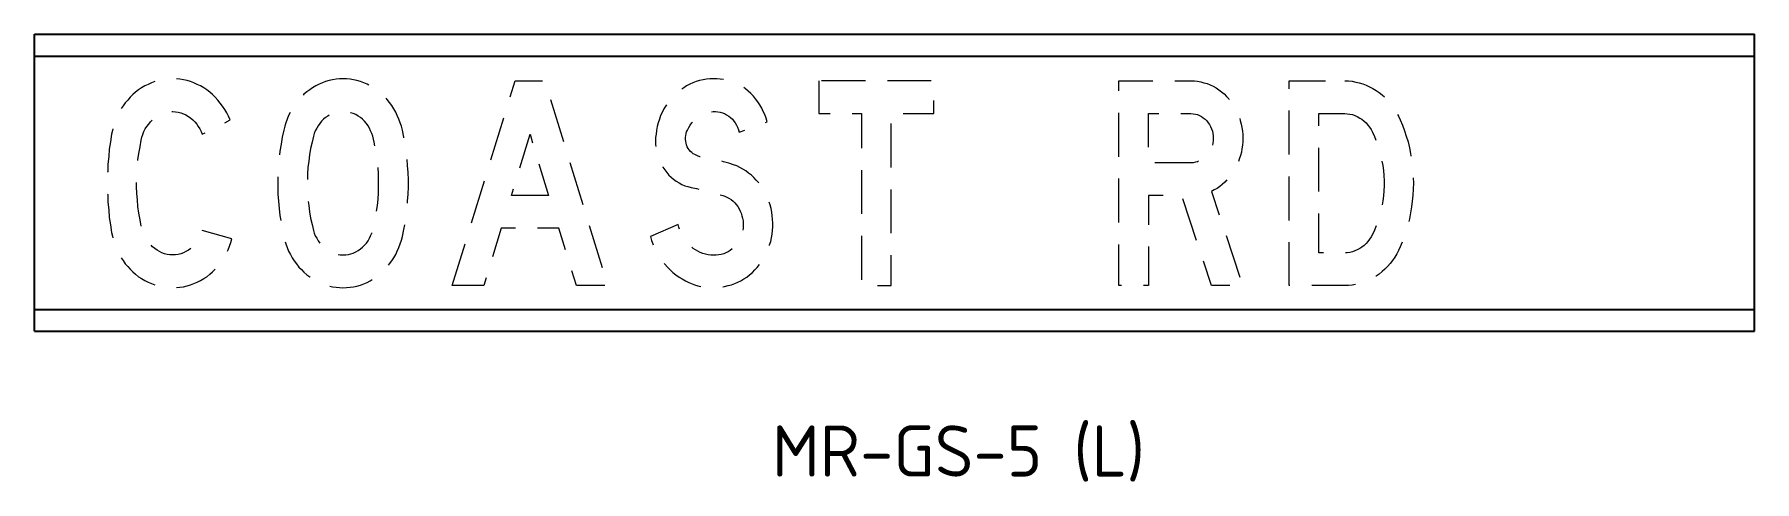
# Model space of a CAD drawing. Extents: x 31 to 149, y 190 to 221.
import ezdxf

# ---------------------------------------------------------------- set-up
doc = ezdxf.new("R2010")
doc.units = 0
doc.header["$LTSCALE"] = 12
doc.header["$MEASUREMENT"] = 0
doc.linetypes.add('DASHED2', pattern=[0.375, 0.25, -0.125])
doc.layers.add('L25', color=1, linetype='CONTINUOUS')
doc.layers.add('T50', color=7, linetype='CONTINUOUS')
doc.styles.add('ISO', font='ISO3098B')

msp = doc.modelspace()

# ---------------------------------------------------------------- linework, layer by layer
at = {"layer": 'L25'}
for p, q in [((31.39, 220.94), (148.9, 220.94)), ((31.39, 200.64), (31.39, 220.94)), ((148.9, 200.64), (148.9, 220.94)), ((31.39, 219.44), (148.9, 219.44)), ((31.39, 202.14), (148.9, 202.14)), ((31.39, 200.64), (148.9, 200.64))]:
    msp.add_line(p, q, dxfattribs=at)
at = {"layer": 'L25', "color": 1, "linetype": 'DASHED2', "lineweight": 0, "flags": 128}
for points in [[(43.75, 216.64), (43.56, 216.82), (43.37, 216.98), (43.17, 217.14), (42.96, 217.28), (42.74, 217.41), (42.52, 217.52), (42.28, 217.62), (42.06, 217.71), (41.82, 217.78), (41.57, 217.82), (41.34, 217.87), (41.09, 217.89), (40.84, 217.89), (40.59, 217.89), (40.36, 217.87), (40.11, 217.82), (39.87, 217.78), (39.62, 217.71), (39.4, 217.62), (39.16, 217.52), (38.94, 217.41), (38.72, 217.28), (38.51, 217.14), (38.31, 216.98), (38.12, 216.82), (37.93, 216.64), (37.77, 216.45), (37.6, 216.25), (37.45, 216.05), (37.31, 215.83), (37.18, 215.6), (37.07, 215.37), (36.96, 215.13), (36.87, 214.88), (36.79, 214.63), (36.72, 214.37), (36.67, 214.11), (36.59, 213.6), (36.51, 213.1), (36.47, 212.58), (36.42, 212.06), (36.4, 211.54), (36.38, 211.02), (36.38, 210.5), (36.4, 209.98), (36.42, 209.46), (36.47, 208.95), (36.51, 208.43), (36.59, 207.91), (36.67, 207.4), (36.72, 207.14), (36.79, 206.88), (36.87, 206.63), (36.96, 206.38), (37.07, 206.15), (37.18, 205.91), (37.31, 205.68), (37.45, 205.47), (37.6, 205.26), (37.77, 205.07), (37.93, 204.88), (38.12, 204.7), (38.31, 204.54), (38.51, 204.37), (38.72, 204.24), (38.94, 204.11), (39.16, 203.99), (39.4, 203.9), (39.62, 203.82), (39.87, 203.75), (40.11, 203.69), (40.36, 203.65), (40.59, 203.63), (40.84, 203.62), (41.09, 203.63), (41.34, 203.65), (41.57, 203.69), (41.82, 203.75), (42.06, 203.82), (42.28, 203.9), (42.52, 203.99), (42.74, 204.11), (42.96, 204.24), (43.17, 204.37), (43.37, 204.54), (43.56, 204.7), (43.75, 204.88), (43.93, 205.07), (44.09, 205.28), (44.25, 205.5), (44.39, 205.72), (44.52, 205.96), (44.64, 206.2), (44.73, 206.45), (44.81, 206.71), (44.88, 206.97), (42.86, 207.54), (42.81, 207.35), (42.76, 207.19), (42.67, 207.01), (42.58, 206.85), (42.47, 206.7), (42.35, 206.56), (42.22, 206.42), (42.07, 206.29), (41.92, 206.18), (41.75, 206.09), (41.57, 206), (41.4, 205.94), (41.22, 205.9), (41.03, 205.87), (40.84, 205.86), (40.65, 205.87), (40.47, 205.9), (40.29, 205.94), (40.11, 206), (39.93, 206.09), (39.77, 206.18), (39.61, 206.29), (39.46, 206.42), (39.33, 206.56), (39.2, 206.71), (39.08, 206.88), (38.97, 207.04), (38.88, 207.23), (38.81, 207.42), (38.74, 207.62), (38.69, 207.82), (38.61, 208.26), (38.52, 208.71), (38.46, 209.16), (38.43, 209.62), (38.39, 210.07), (38.38, 210.53), (38.38, 210.99), (38.39, 211.44), (38.43, 211.9), (38.46, 212.35), (38.52, 212.8), (38.61, 213.25), (38.69, 213.7), (38.74, 213.9), (38.81, 214.1), (38.88, 214.29), (38.97, 214.47), (39.08, 214.64), (39.2, 214.81), (39.33, 214.96), (39.46, 215.09), (39.61, 215.22), (39.77, 215.33), (39.93, 215.44), (40.11, 215.51), (40.29, 215.58), (40.47, 215.63), (40.65, 215.65), (40.84, 215.66), (41.03, 215.65), (41.22, 215.63), (41.4, 215.58), (41.57, 215.51), (41.75, 215.44), (41.92, 215.33), (42.07, 215.22), (42.22, 215.09), (42.35, 214.96), (42.48, 214.81), (42.59, 214.64), (42.7, 214.48), (42.79, 214.3), (42.86, 214.11), (44.77, 215.09), (44.65, 215.34), (44.53, 215.58), (44.4, 215.81), (44.25, 216.03), (44.09, 216.24), (43.93, 216.44)], [(52.47, 217.89), (52.24, 217.89), (52, 217.87), (51.76, 217.84), (51.53, 217.78), (51.29, 217.71), (51.07, 217.62), (50.84, 217.53), (50.62, 217.42), (50.4, 217.29), (50.2, 217.15), (50, 217.01), (49.81, 216.84), (49.64, 216.67), (49.46, 216.48), (49.3, 216.28), (49.15, 216.07), (49.01, 215.85), (48.88, 215.63), (48.76, 215.39), (48.67, 215.15), (48.57, 214.9), (48.49, 214.66), (48.43, 214.4), (48.32, 213.92), (48.24, 213.44), (48.17, 212.95), (48.11, 212.47), (48.06, 211.98), (48.03, 211.49), (48.02, 211), (48.02, 210.51), (48.03, 210.02), (48.06, 209.54), (48.11, 209.04), (48.17, 208.56), (48.24, 208.07), (48.32, 207.6), (48.43, 207.11), (48.49, 206.87), (48.57, 206.61), (48.67, 206.36), (48.76, 206.12), (48.88, 205.89), (49.01, 205.66), (49.15, 205.45), (49.3, 205.24), (49.46, 205.03), (49.64, 204.86), (49.81, 204.68), (50, 204.51), (50.2, 204.36), (50.4, 204.22), (50.62, 204.1), (50.84, 203.98), (51.07, 203.89), (51.29, 203.8), (51.53, 203.73), (51.76, 203.69), (52, 203.65), (52.24, 203.63), (52.47, 203.62), (52.72, 203.63), (52.96, 203.65), (53.19, 203.69), (53.43, 203.73), (53.67, 203.8), (53.89, 203.89), (54.12, 203.98), (54.34, 204.1), (54.55, 204.22), (54.75, 204.36), (54.95, 204.51), (55.14, 204.68), (55.32, 204.86), (55.5, 205.03), (55.65, 205.24), (55.81, 205.45), (55.95, 205.66), (56.08, 205.89), (56.18, 206.12), (56.29, 206.36), (56.38, 206.61), (56.46, 206.87), (56.53, 207.11), (56.63, 207.6), (56.72, 208.07), (56.79, 208.56), (56.85, 209.04), (56.89, 209.54), (56.92, 210.02), (56.94, 210.51), (56.94, 211), (56.92, 211.49), (56.89, 211.98), (56.85, 212.47), (56.79, 212.95), (56.72, 213.44), (56.63, 213.92), (56.53, 214.4), (56.46, 214.66), (56.38, 214.9), (56.29, 215.15), (56.18, 215.39), (56.08, 215.63), (55.95, 215.85), (55.81, 216.07), (55.65, 216.28), (55.5, 216.48), (55.32, 216.67), (55.14, 216.84), (54.95, 217.01), (54.75, 217.15), (54.55, 217.29), (54.34, 217.42), (54.12, 217.53), (53.89, 217.62), (53.67, 217.71), (53.43, 217.78), (53.19, 217.84), (52.96, 217.87), (52.72, 217.89)], [(78.41, 209.92), (78.56, 209.87), (78.7, 209.81), (78.84, 209.73), (78.99, 209.64), (79.12, 209.54), (79.23, 209.43), (79.34, 209.3), (79.45, 209.17), (79.53, 209.02), (79.61, 208.86), (79.68, 208.71), (79.73, 208.54), (79.77, 208.38), (79.8, 208.2), (79.81, 208.02), (79.81, 207.85), (79.8, 207.68), (79.77, 207.49), (79.72, 207.32), (79.67, 207.15), (79.6, 206.97), (79.52, 206.82), (79.41, 206.67), (79.3, 206.52), (79.19, 206.39), (79.07, 206.28), (78.93, 206.17), (78.78, 206.07), (78.63, 206), (78.48, 205.94), (78.31, 205.89), (78.15, 205.86), (77.97, 205.84), (77.78, 205.84), (77.6, 205.84), (77.41, 205.86), (77.24, 205.91), (77.06, 205.96), (76.88, 206.03), (76.72, 206.11), (76.55, 206.2), (76.4, 206.31), (76.24, 206.44), (76.1, 206.57), (75.97, 206.71), (75.85, 206.87), (75.75, 207.03), (75.64, 207.2), (75.56, 207.39), (75.49, 207.56), (75.42, 207.76), (75.37, 207.95), (73.48, 207.11), (73.55, 206.85), (73.64, 206.61), (73.75, 206.35), (73.87, 206.11), (74, 205.87), (74.14, 205.65), (74.29, 205.42), (74.46, 205.22), (74.64, 205.02), (74.82, 204.83), (75.01, 204.67), (75.21, 204.5), (75.43, 204.35), (75.64, 204.22), (75.86, 204.09), (76.09, 203.98), (76.33, 203.89), (76.56, 203.8), (76.81, 203.73), (77.05, 203.69), (77.3, 203.65), (77.54, 203.63), (77.79, 203.63), (78.04, 203.64), (78.29, 203.66), (78.54, 203.7), (78.78, 203.76), (79.01, 203.82), (79.23, 203.9), (79.45, 203.99), (79.66, 204.1), (79.86, 204.22), (80.06, 204.35), (80.25, 204.5), (80.44, 204.66), (80.6, 204.83), (80.77, 205.01), (80.92, 205.2), (81.08, 205.4), (81.21, 205.61), (81.33, 205.84), (81.43, 206.06), (81.53, 206.3), (81.62, 206.54), (81.69, 206.78), (81.74, 207.03), (81.79, 207.28), (81.82, 207.54), (81.83, 207.79), (81.83, 208.04), (81.82, 208.3), (81.8, 208.54), (81.76, 208.79), (81.72, 209.04), (81.65, 209.28), (81.57, 209.51), (81.48, 209.75), (81.39, 209.98), (81.27, 210.19), (81.15, 210.4), (81.01, 210.6), (80.86, 210.8), (80.7, 210.98), (80.53, 211.16), (80.37, 211.31), (80.18, 211.46), (79.99, 211.61), (79.79, 211.72), (79.59, 211.83), (79.38, 211.94), (79.16, 212.02), (78.82, 212.13), (78.47, 212.23), (78.11, 212.32), (77.76, 212.39), (77.39, 212.43), (77.21, 212.47), (77.04, 212.52), (76.85, 212.56), (76.68, 212.63), (76.5, 212.72), (76.4, 212.78), (76.3, 212.86), (76.21, 212.94), (76.12, 213.04), (76.05, 213.14), (75.99, 213.25), (75.95, 213.38), (75.91, 213.5), (75.89, 213.63), (75.86, 213.76), (75.88, 213.89), (75.89, 214.03), (75.91, 214.15), (75.95, 214.28), (76.01, 214.4), (76.09, 214.57), (76.2, 214.74), (76.31, 214.89), (76.44, 215.03), (76.59, 215.16), (76.74, 215.28), (76.89, 215.39), (77.06, 215.47), (77.24, 215.54), (77.41, 215.6), (77.59, 215.64), (77.77, 215.66), (77.93, 215.66), (78.09, 215.65), (78.24, 215.61), (78.39, 215.58), (78.54, 215.52), (78.68, 215.44), (78.82, 215.35), (78.95, 215.26), (79.07, 215.14), (79.17, 215.01), (79.27, 214.88), (79.35, 214.74), (79.43, 214.59), (79.49, 214.42), (79.54, 214.25), (81.44, 214.96), (81.37, 215.2), (81.28, 215.45), (81.18, 215.67), (81.08, 215.9), (80.95, 216.12), (80.82, 216.32), (80.66, 216.52), (80.51, 216.71), (80.33, 216.89), (80.16, 217.06), (79.97, 217.21), (79.78, 217.34), (79.56, 217.47), (79.36, 217.58), (79.14, 217.67), (78.93, 217.74), (78.7, 217.81), (78.47, 217.86), (78.24, 217.88), (78, 217.89), (77.77, 217.89), (77.53, 217.89), (77.3, 217.87), (77.07, 217.84), (76.83, 217.78), (76.61, 217.71), (76.38, 217.62), (76.16, 217.53), (75.95, 217.41), (75.75, 217.29), (75.55, 217.15), (75.34, 217), (75.17, 216.83), (74.99, 216.65), (74.82, 216.46), (74.67, 216.26), (74.53, 216.05), (74.4, 215.84), (74.28, 215.6), (74.17, 215.38), (74.09, 215.13), (74.01, 214.88), (73.94, 214.63), (73.89, 214.37), (73.86, 214.11), (73.83, 213.89), (73.82, 213.65), (73.83, 213.41), (73.86, 213.18), (73.9, 212.94), (73.96, 212.72), (74.02, 212.49), (74.12, 212.28), (74.21, 212.07), (74.33, 211.87), (74.45, 211.68), (74.59, 211.5), (74.73, 211.32), (74.9, 211.17), (75.06, 211.03), (75.24, 210.9), (75.43, 210.78), (75.63, 210.68), (75.83, 210.59), (76.04, 210.53), (76.25, 210.48), (76.63, 210.4), (77.01, 210.31), (77.39, 210.2), (77.9, 210.06)], [(110.4, 217.75), (110.63, 217.75), (110.84, 217.73), (111.07, 217.69), (111.28, 217.63), (111.5, 217.58), (111.7, 217.49), (111.92, 217.39), (112.11, 217.28), (112.31, 217.15), (112.48, 217.02), (112.66, 216.87), (112.83, 216.7), (112.99, 216.52), (113.13, 216.35), (113.28, 216.15), (113.39, 215.94), (113.51, 215.73), (113.61, 215.51), (113.7, 215.28), (113.77, 215.05), (113.83, 214.81), (113.88, 214.57), (113.92, 214.33), (113.94, 214.09), (113.94, 213.84), (113.94, 213.59), (113.92, 213.36), (113.88, 213.12), (113.84, 212.88), (113.78, 212.65), (113.7, 212.41), (113.62, 212.2), (113.52, 211.97), (113.42, 211.76), (113.3, 211.56), (113.17, 211.37), (113.03, 211.18), (112.87, 211), (112.71, 210.84), (112.54, 210.68), (112.37, 210.54), (112.18, 210.41), (111.99, 210.31), (111.8, 210.2), (113.94, 203.76), (111.8, 203.76), (109.77, 209.92), (107.5, 209.92), (107.5, 203.76), (105.48, 203.76), (105.48, 217.75)], [(120.9, 217.75), (121.15, 217.75), (121.4, 217.73), (121.65, 217.68), (121.89, 217.63), (122.13, 217.55), (122.37, 217.47), (122.59, 217.36), (122.83, 217.24), (123.04, 217.11), (123.25, 216.96), (123.45, 216.81), (123.64, 216.63), (123.83, 216.44), (124, 216.24), (124.16, 216.03), (124.32, 215.81), (124.46, 215.58), (124.58, 215.34), (124.7, 215.09), (124.85, 214.73), (124.99, 214.35), (125.11, 213.97), (125.23, 213.58), (125.32, 213.18), (125.4, 212.79), (125.46, 212.39), (125.52, 211.98), (125.56, 211.57), (125.58, 211.17), (125.59, 210.76), (125.58, 210.35), (125.56, 209.94), (125.52, 209.54), (125.46, 209.14), (125.4, 208.73), (125.32, 208.33), (125.23, 207.94), (125.11, 207.55), (124.99, 207.16), (124.85, 206.8), (124.7, 206.42), (124.58, 206.17), (124.46, 205.93), (124.32, 205.71), (124.16, 205.48), (124, 205.27), (123.83, 205.07), (123.64, 204.89), (123.45, 204.72), (123.25, 204.55), (123.04, 204.41), (122.83, 204.27), (122.59, 204.15), (122.37, 204.05), (122.13, 203.96), (121.89, 203.89), (121.65, 203.83), (121.4, 203.79), (121.15, 203.77), (120.9, 203.76), (117.11, 203.76), (117.11, 217.75)], [(50.45, 213.98), (50.36, 213.56), (50.26, 213.13), (50.19, 212.71), (50.13, 212.28), (50.08, 211.84), (50.06, 211.41), (50.05, 210.98), (50.05, 210.54), (50.06, 210.11), (50.08, 209.67), (50.13, 209.24), (50.19, 208.81), (50.26, 208.38), (50.36, 207.95), (50.45, 207.54), (50.51, 207.35), (50.58, 207.16), (50.68, 207), (50.77, 206.82), (50.89, 206.67), (51.01, 206.52), (51.15, 206.39), (51.29, 206.28), (51.44, 206.17), (51.6, 206.07), (51.77, 205.99), (51.94, 205.93), (52.12, 205.9), (52.29, 205.87), (52.47, 205.86), (52.66, 205.87), (52.84, 205.9), (53.02, 205.93), (53.18, 205.99), (53.35, 206.07), (53.51, 206.17), (53.67, 206.28), (53.81, 206.39), (53.95, 206.52), (54.07, 206.67), (54.19, 206.82), (54.28, 207), (54.36, 207.16), (54.45, 207.35), (54.51, 207.54), (54.6, 207.95), (54.69, 208.38), (54.77, 208.81), (54.82, 209.24), (54.87, 209.67), (54.9, 210.11), (54.91, 210.54), (54.91, 210.98), (54.9, 211.41), (54.87, 211.84), (54.82, 212.28), (54.77, 212.71), (54.69, 213.13), (54.6, 213.56), (54.51, 213.98), (54.45, 214.17), (54.36, 214.35), (54.28, 214.53), (54.19, 214.69), (54.07, 214.85), (53.95, 215), (53.81, 215.13), (53.67, 215.25), (53.51, 215.35), (53.35, 215.45), (53.18, 215.52), (53.02, 215.58), (52.84, 215.63), (52.66, 215.65), (52.47, 215.66), (52.29, 215.65), (52.12, 215.63), (51.94, 215.58), (51.77, 215.52), (51.6, 215.45), (51.44, 215.35), (51.29, 215.25), (51.15, 215.13), (51.01, 215), (50.89, 214.85), (50.77, 214.69), (50.68, 214.53), (50.58, 214.35), (50.51, 214.17)], [(110.4, 215.52), (110.55, 215.51), (110.7, 215.48), (110.84, 215.45), (110.98, 215.39), (111.11, 215.32), (111.24, 215.24), (111.36, 215.14), (111.48, 215.03), (111.57, 214.9), (111.67, 214.77), (111.74, 214.63), (111.81, 214.48), (111.86, 214.33), (111.89, 214.17), (111.92, 214.01), (111.92, 213.84), (111.92, 213.68), (111.89, 213.51), (111.86, 213.34), (111.81, 213.19), (111.74, 213.05), (111.67, 212.91), (111.57, 212.76), (111.48, 212.65), (111.36, 212.54), (111.24, 212.43), (111.11, 212.35), (110.98, 212.28), (110.84, 212.23), (110.7, 212.19), (110.55, 212.16), (110.4, 212.16), (107.5, 212.16), (107.5, 215.52)], [(120.9, 215.52), (121.08, 215.51), (121.26, 215.48), (121.43, 215.45), (121.6, 215.39), (121.76, 215.32), (121.93, 215.22), (122.08, 215.13), (122.22, 215.01), (122.37, 214.88), (122.48, 214.74), (122.6, 214.59), (122.71, 214.43), (122.79, 214.25), (122.93, 213.95), (123.06, 213.63), (123.18, 213.31), (123.29, 212.98), (123.37, 212.65), (123.44, 212.3), (123.5, 211.97), (123.55, 211.63), (123.57, 211.28), (123.6, 210.93), (123.6, 210.59), (123.57, 210.24), (123.55, 209.89), (123.5, 209.55), (123.44, 209.21), (123.37, 208.86), (123.29, 208.53), (123.18, 208.2), (123.06, 207.88), (122.93, 207.56), (122.79, 207.26), (122.71, 207.09), (122.6, 206.93), (122.48, 206.77), (122.37, 206.63), (122.22, 206.51), (122.08, 206.39), (121.93, 206.29), (121.76, 206.2), (121.6, 206.13), (121.43, 206.07), (121.26, 206.03), (121.08, 206), (120.9, 206), (119.13, 206), (119.13, 215.52)]]:
    msp.add_lwpolyline(points, close=True, dxfattribs=at)
for points in [[(59.94, 203.76), (64.23, 217.75), (66.27, 217.75), (70.56, 203.76), (68.42, 203.76), (67.21, 207.68), (63.29, 207.68), (62.09, 203.76), (59.94, 203.76), (59.94, 203.76)], [(84.98, 217.75), (84.98, 215.52), (87.89, 215.52), (87.89, 203.76), (89.91, 203.76), (89.91, 215.52), (92.83, 215.52), (92.83, 217.75), (84.98, 217.75), (84.98, 217.75)], [(66.51, 209.92), (63.99, 209.92), (65.25, 214.11), (66.51, 209.92), (66.51, 209.92)]]:
    msp.add_lwpolyline(points, dxfattribs=at)

# ---------------------------------------------------------------- texts
at = {"layer": 'T50', "style": 'ISO'}
msp.add_text('MR-GS-5 (L)', height=3.5, dxfattribs=at).set_placement((81.78, 190.71))

doc.saveas('drawing.dxf')
